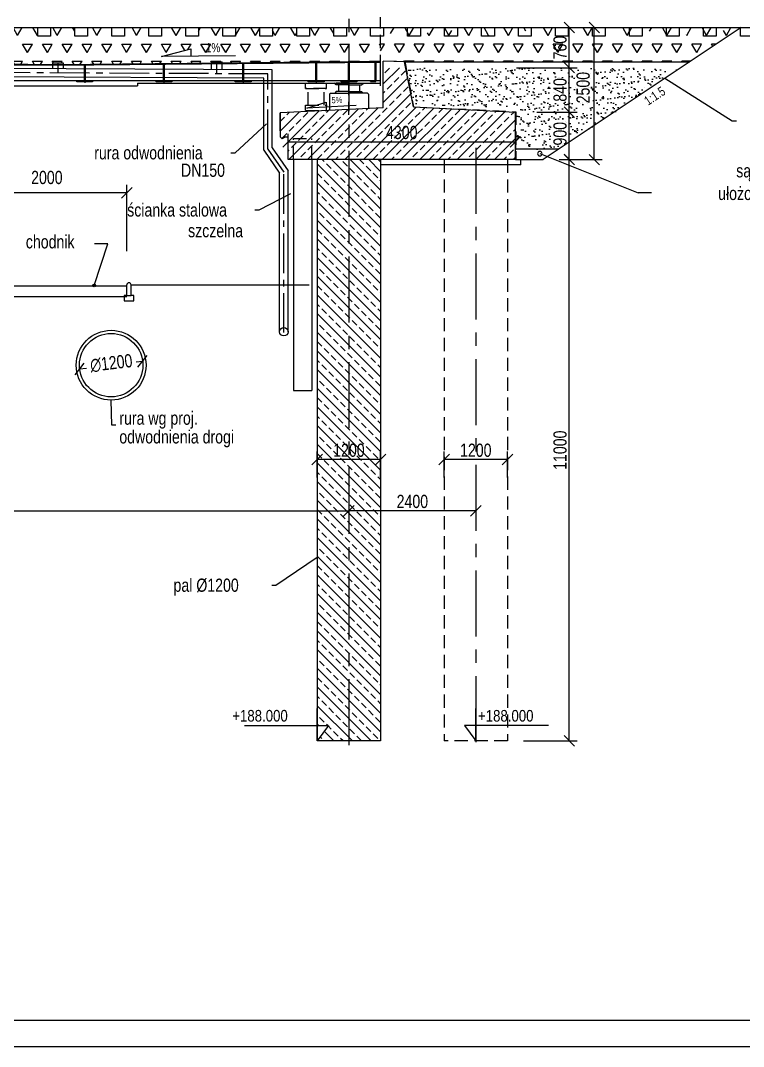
# Model space of a CAD drawing. Header units: millimetres. Extents: x -1069826 to 2704411, y -432732 to 412301.
# Drawn here: x 470116 to 483795, y -38982 to -19563 of the extents above; entities that cross this region are included whole.
import ezdxf
from ezdxf.enums import TextEntityAlignment as Align

# ---------------------------------------------------------------- set-up
doc = ezdxf.new("R2010")
doc.units = ezdxf.units.MM
doc.header["$LTSCALE"] = 1000
doc.header["$MEASUREMENT"] = 0
for name, pattern in [('CENTER', [2, 1.25, -0.25, 0.25, -0.25]), ('CENTER2', [1.125, 0.75, -0.125, 0.125, -0.125]), ('HIDDEN', [0.375, 0.25, -0.125])]:
    doc.linetypes.add(name, pattern=pattern)
for name, color, linetype in [('0-RAM-L', 7, 'Continuous'), ('0-RAM-T', 7, 'Continuous'), ('0-T', 7, 'Continuous'), ('0-T0-T', 7, 'Continuous'), ('00XX00-S', 7, 'Continuous'), ('DROG0-W', 7, 'Continuous'), ('DROGO-T', 7, 'Continuous'), ('WIADUKT', 7, 'Continuous')]:
    doc.layers.add(name, color=color, linetype=linetype)
doc.styles.add('CDMSTYLE', font='CDMSIMPL', dxfattribs={"width": 0.8, "bigfont": 'CDMBIGPL'})
doc.dimstyles.new('CDMOG-MM-100', dxfattribs={"dimscale": 100, "dimtxt": 2.5, "dimasz": 2, "dimexe": 1.5, "dimexo": 3, "dimgap": 0.5, "dimtad": 1, "dimdec": 0, "dimrnd": 1, "dimzin": 1, "dimdsep": 46, "dimtxsty": 'CDMSTYLE', "dimblk": 'OBLIQUE', "dimblk1": 'OBLIQUE', "dimblk2": 'OBLIQUE', "dimsah": 1, "dimcen": -2.5, "dimclrd": 9, "dimclre": 9, "dimclrt": 9, "dimadec": 0, "dimazin": 0, "dimtfac": 1, "dimtmove": 2, "dimatfit": 3, "dimldrblk": 'OBLIQUE', "dimfxl": 1, "dimtvp": 1, "dimtolj": 1, "dimtzin": 0, "dimarcsym": 0})
doc.dimstyles.new('CDMOG-MM-100$3', dxfattribs={"dimscale": 100, "dimtxt": 2.5, "dimasz": 2, "dimexe": 1.5, "dimexo": 5, "dimgap": 0.5, "dimtad": 1, "dimdec": 0, "dimrnd": 1, "dimzin": 1, "dimdsep": 46, "dimtxsty": 'CDMSTYLE', "dimblk": 'OBLIQUE', "dimblk1": 'CLOSED', "dimblk2": 'CLOSED', "dimsah": 1, "dimtsz": 1, "dimcen": -2.5, "dimclrd": 9, "dimclre": 9, "dimclrt": 9, "dimadec": 0, "dimazin": 0, "dimtfac": 1, "dimtmove": 2, "dimatfit": 3, "dimldrblk": 'CLOSED', "dimfxl": 1, "dimtvp": 1, "dimtolj": 1, "dimtzin": 0, "dimarcsym": 0})
doc.dimstyles.new('CDMOG-MM-100$7', dxfattribs={"dimscale": 100, "dimtxt": 2.5, "dimasz": 1, "dimexe": 1.5, "dimexo": 5, "dimgap": 0.5, "dimtad": 1, "dimdec": 0, "dimrnd": 1, "dimzin": 1, "dimdsep": 46, "dimtxsty": 'CDMSTYLE', "dimblk": 'OBLIQUE', "dimblk1": 'NONE', "dimblk2": 'NONE', "dimsah": 1, "dimtsz": 1, "dimcen": -2.5, "dimclrd": 9, "dimclre": 9, "dimclrt": 9, "dimadec": 0, "dimazin": 0, "dimtfac": 1, "dimtmove": 2, "dimatfit": 3, "dimldrblk": 'NONE', "dimfxl": 1, "dimtvp": 1, "dimtolj": 1, "dimtzin": 0, "dimarcsym": 0})

# ---------------------------------------------------------------- blocks, each defined once
blk = doc.blocks.new('_OBLIQUE')
at = {"color": 0, "linetype": 'ByBlock'}
blk.add_line((-0.5, -0.5), (0.5, 0.5), dxfattribs=at)
blk = doc.blocks.new('*D661')
at = {"color": 9, "linetype": 'ByBlock', "transparency": 16777216}
for p, q in [((476330, -28021), (476330, -28992)), ((445330, -28842), (476330, -28842))]:
    blk.add_line(p, q, dxfattribs=at)
at = {"layer": 'Defpoints', "color": 0, "linetype": 'ByBlock', "transparency": 16777216}
for p in [(476330, -27721), (445330, -27876), (476330, -28842)]:
    blk.add_point(p, dxfattribs=at)
at = {"color": 9, "linetype": 'ByBlock', "transparency": 16777216, "xscale": 200, "yscale": 200, "zscale": 200, "rotation": 180}
blk.add_blockref('_OBLIQUE', (445330, -28842), dxfattribs=at)
at = {"color": 9, "linetype": 'ByBlock', "transparency": 16777216, "xscale": 200, "yscale": 200, "zscale": 200}
blk.add_blockref('_OBLIQUE', (476330, -28842), dxfattribs=at)
at = {"color": 9, "linetype": 'ByBlock', "transparency": 16777216, "insert": (460830, -28667), "char_height": 250, "attachment_point": 5, "style": 'CDMSTYLE'}
blk.add_mtext('\\A1;31000', dxfattribs=at)
blk = doc.blocks.new('*D683')
at = {"color": 9, "linetype": 'ByBlock', "transparency": 16777216}
for p, q in [((480410, -22195), (480650, -22195)), ((480500, -33196), (480500, -22195)), ((479630, -33196), (480650, -33196))]:
    blk.add_line(p, q, dxfattribs=at)
at = {"layer": 'Defpoints', "color": 0, "linetype": 'ByBlock', "transparency": 16777216}
for p in [(480110, -22195), (480500, -22195), (479330, -33196)]:
    blk.add_point(p, dxfattribs=at)
at = {"color": 9, "linetype": 'ByBlock', "transparency": 16777216, "xscale": 200, "yscale": 200, "zscale": 200}
for p, rotation in [((480500, -22195), 90), ((480500, -33196), 270)]:
    blk.add_blockref('_OBLIQUE', p, dxfattribs=dict(at, rotation=rotation))
at = {"color": 9, "linetype": 'ByBlock', "transparency": 16777216, "insert": (480325, -27696), "char_height": 250, "attachment_point": 5, "rotation": 90, "style": 'CDMSTYLE'}
blk.add_mtext('\\A1;11000', dxfattribs=at)
blk = doc.blocks.new('*D684')
at = {"color": 9, "linetype": 'ByBlock', "transparency": 16777216}
for p, q in [((476330, -28176), (476330, -28992)), ((478730, -28176), (478730, -28992)), ((478730, -28842), (476330, -28842))]:
    blk.add_line(p, q, dxfattribs=at)
at = {"layer": 'Defpoints', "color": 0, "linetype": 'ByBlock', "transparency": 16777216}
for p in [(476330, -27876), (478730, -27876), (476330, -28842)]:
    blk.add_point(p, dxfattribs=at)
at = {"color": 9, "linetype": 'ByBlock', "transparency": 16777216, "xscale": 200, "yscale": 200, "zscale": 200, "rotation": 180}
blk.add_blockref('_OBLIQUE', (476330, -28842), dxfattribs=at)
at = {"color": 9, "linetype": 'ByBlock', "transparency": 16777216, "xscale": 200, "yscale": 200, "zscale": 200}
blk.add_blockref('_OBLIQUE', (478730, -28842), dxfattribs=at)
at = {"color": 9, "linetype": 'ByBlock', "transparency": 16777216, "insert": (477530, -28667), "char_height": 250, "attachment_point": 5, "style": 'CDMSTYLE'}
blk.add_mtext('\\A1;2400', dxfattribs=at)
blk = doc.blocks.new('*D685')
at = {"color": 9, "linetype": 'ByBlock', "transparency": 16777216}
for p, q in [((478130, -28211), (478130, -27723)), ((479330, -28211), (479330, -27723)), ((479330, -27873), (478130, -27873))]:
    blk.add_line(p, q, dxfattribs=at)
at = {"layer": 'Defpoints', "color": 0, "linetype": 'ByBlock', "transparency": 16777216}
for p in [(478130, -27873), (478130, -28511), (479330, -28511)]:
    blk.add_point(p, dxfattribs=at)
at = {"color": 9, "linetype": 'ByBlock', "transparency": 16777216, "xscale": 200, "yscale": 200, "zscale": 200, "rotation": 180}
blk.add_blockref('_OBLIQUE', (478130, -27873), dxfattribs=at)
at = {"color": 9, "linetype": 'ByBlock', "transparency": 16777216, "xscale": 200, "yscale": 200, "zscale": 200}
blk.add_blockref('_OBLIQUE', (479330, -27873), dxfattribs=at)
at = {"color": 9, "linetype": 'ByBlock', "transparency": 16777216, "insert": (478730, -27698), "char_height": 250, "attachment_point": 5, "style": 'CDMSTYLE'}
blk.add_mtext('\\A1;1200', dxfattribs=at)
blk = doc.blocks.new('*D686')
at = {"color": 9, "linetype": 'ByBlock', "transparency": 16777216}
for p, q in [((475730, -28211), (475730, -27723)), ((476930, -28211), (476930, -27723)), ((476930, -27873), (475730, -27873))]:
    blk.add_line(p, q, dxfattribs=at)
at = {"layer": 'Defpoints', "color": 0, "linetype": 'ByBlock', "transparency": 16777216}
for p in [(475730, -27873), (475730, -28511), (476930, -28511)]:
    blk.add_point(p, dxfattribs=at)
at = {"color": 9, "linetype": 'ByBlock', "transparency": 16777216, "xscale": 200, "yscale": 200, "zscale": 200, "rotation": 180}
blk.add_blockref('_OBLIQUE', (475730, -27873), dxfattribs=at)
at = {"color": 9, "linetype": 'ByBlock', "transparency": 16777216, "xscale": 200, "yscale": 200, "zscale": 200}
blk.add_blockref('_OBLIQUE', (476930, -27873), dxfattribs=at)
at = {"color": 9, "linetype": 'ByBlock', "transparency": 16777216, "insert": (476330, -27698), "char_height": 250, "attachment_point": 5, "style": 'CDMSTYLE'}
blk.add_mtext('\\A1;1200', dxfattribs=at)
blk = doc.blocks.new('_NONE')
at = {"color": 0, "linetype": 'ByBlock'}
blk.add_circle((0, 0), 0.25, dxfattribs=at)
blk = doc.blocks.new('*D689')
at = {"color": 9, "linetype": 'ByBlock', "transparency": 16777216}
for p, q in [((468344, -23580), (468344, -22309)), ((472127, -23561), (472127, -22309)), ((472127, -22459), (468344, -22459))]:
    blk.add_line(p, q, dxfattribs=at)
at = {"layer": 'Defpoints', "color": 0, "linetype": 'ByBlock', "transparency": 16777216}
for p in [(468344, -22459), (468344, -23880), (472127, -23861)]:
    blk.add_point(p, dxfattribs=at)
at = {"color": 9, "linetype": 'ByBlock', "transparency": 16777216, "xscale": 200, "yscale": 200, "zscale": 200, "rotation": 180}
blk.add_blockref('_OBLIQUE', (468344, -22459), dxfattribs=at)
at = {"color": 9, "linetype": 'ByBlock', "transparency": 16777216, "xscale": 200, "yscale": 200, "zscale": 200}
blk.add_blockref('_OBLIQUE', (472127, -22459), dxfattribs=at)
at = {"color": 9, "linetype": 'ByBlock', "transparency": 16777216, "insert": (470614, -22169), "char_height": 250, "attachment_point": 5, "style": 'CDMSTYLE'}
blk.add_mtext('\\A1;2000', dxfattribs=at)
blk = doc.blocks.new('A$C53DF488D')
at = {"layer": 'DROGO-T', "color": 9, "linetype": 'Continuous'}
for p, q in [((0, 0), (0, 200)), ((80, 0), (80, 200)), ((0, 0), (80, 0))]:
    blk.add_line(p, q, dxfattribs=at)
blk.add_arc((40, 200), 40, 0, 180, dxfattribs=at)
blk = doc.blocks.new('*D697')
at = {"color": 9, "linetype": 'ByBlock', "transparency": 16777216}
for p, q in [((477380, -18586), (477380, -16879)), ((476980, -17029), (477380, -17029))]:
    blk.add_line(p, q, dxfattribs=at)
at = {"layer": 'Defpoints', "color": 0, "linetype": 'ByBlock', "transparency": 16777216}
for p in [(477380, -17029), (477380, -18886), (476980, -20456)]:
    blk.add_point(p, dxfattribs=at)
at = {"color": 9, "linetype": 'ByBlock', "transparency": 16777216, "xscale": 200, "yscale": 200, "zscale": 200, "rotation": 180}
blk.add_blockref('_OBLIQUE', (476980, -17029), dxfattribs=at)
at = {"color": 9, "linetype": 'ByBlock', "transparency": 16777216, "xscale": 200, "yscale": 200, "zscale": 200}
blk.add_blockref('_OBLIQUE', (477380, -17029), dxfattribs=at)
at = {"color": 9, "linetype": 'ByBlock', "transparency": 16777216, "insert": (477285, -16827), "char_height": 250, "attachment_point": 5, "style": 'CDMSTYLE'}
blk.add_mtext('\\A1;400', dxfattribs=at)
blk = doc.blocks.new('A$C5BA010C1')
at = {"layer": '0-T', "color": 1, "linetype": 'Continuous'}
blk.add_circle((84, 84), 83.7, dxfattribs=at)
blk = doc.blocks.new('*D701')
at = {"color": 9, "linetype": 'ByBlock', "transparency": 16777216}
for p, q in [((479980, -17906), (479980, -16879)), ((483680, -19396), (483680, -16879)), ((479980, -17029), (483680, -17029))]:
    blk.add_line(p, q, dxfattribs=at)
at = {"layer": 'Defpoints', "color": 0, "linetype": 'ByBlock', "transparency": 16777216}
for p in [(483680, -17029), (479980, -18206), (483680, -19696)]:
    blk.add_point(p, dxfattribs=at)
at = {"color": 9, "linetype": 'ByBlock', "transparency": 16777216, "xscale": 200, "yscale": 200, "zscale": 200, "rotation": 180}
blk.add_blockref('_OBLIQUE', (479980, -17029), dxfattribs=at)
at = {"color": 9, "linetype": 'ByBlock', "transparency": 16777216, "xscale": 200, "yscale": 200, "zscale": 200}
blk.add_blockref('_OBLIQUE', (483680, -17029), dxfattribs=at)
at = {"color": 9, "linetype": 'ByBlock', "transparency": 16777216, "insert": (481830, -16854), "char_height": 250, "attachment_point": 5, "style": 'CDMSTYLE'}
blk.add_mtext('\\A1;3700', dxfattribs=at)
blk = doc.blocks.new('*D704')
at = {"color": 9, "linetype": 'ByBlock', "transparency": 16777216}
for p, q in [((479979, -19696), (481123, -19696)), ((480973, -22196), (480973, -19696)), ((480305, -22196), (481123, -22196))]:
    blk.add_line(p, q, dxfattribs=at)
at = {"layer": 'Defpoints', "color": 0, "linetype": 'ByBlock', "transparency": 16777216}
for p in [(479679, -19696), (480973, -19696), (480005, -22196)]:
    blk.add_point(p, dxfattribs=at)
at = {"color": 9, "linetype": 'ByBlock', "transparency": 16777216, "xscale": 200, "yscale": 200, "zscale": 200}
for p, rotation in [((480973, -19696), 90), ((480973, -22196), 270)]:
    blk.add_blockref('_OBLIQUE', p, dxfattribs=dict(at, rotation=rotation))
at = {"color": 9, "linetype": 'ByBlock', "transparency": 16777216, "insert": (480762, -20833), "char_height": 250, "attachment_point": 5, "rotation": 90, "style": 'CDMSTYLE'}
blk.add_mtext('\\A1;2500', dxfattribs=at)
blk = doc.blocks.new('*D705')
at = {"color": 9, "linetype": 'ByBlock', "transparency": 16777216}
for p, q in [((480297, -19696), (480650, -19696)), ((480500, -20456), (480500, -19696)), ((480297, -20456), (480650, -20456))]:
    blk.add_line(p, q, dxfattribs=at)
at = {"layer": 'Defpoints', "color": 0, "linetype": 'ByBlock', "transparency": 16777216}
for p in [(479997, -19696), (480500, -19696), (479997, -20456)]:
    blk.add_point(p, dxfattribs=at)
at = {"color": 9, "linetype": 'ByBlock', "transparency": 16777216, "xscale": 200, "yscale": 200, "zscale": 200}
for p, rotation in [((480500, -19696), 90), ((480500, -20456), 270)]:
    blk.add_blockref('_OBLIQUE', p, dxfattribs=dict(at, rotation=rotation))
at = {"color": 9, "linetype": 'ByBlock', "transparency": 16777216, "insert": (480325, -20076), "char_height": 250, "attachment_point": 5, "rotation": 90, "style": 'CDMSTYLE'}
blk.add_mtext('\\A1;760', dxfattribs=at)
blk = doc.blocks.new('*D706')
at = {"color": 9, "linetype": 'ByBlock', "transparency": 16777216}
for p, q in [((475179, -21896), (475179, -21709)), ((475179, -21859), (479479, -21859)), ((479479, -21812), (479479, -22009))]:
    blk.add_line(p, q, dxfattribs=at)
at = {"layer": 'Defpoints', "color": 0, "linetype": 'ByBlock', "transparency": 16777216}
for p in [(479479, -21512), (479479, -21859), (475179, -22196)]:
    blk.add_point(p, dxfattribs=at)
at = {"color": 9, "linetype": 'ByBlock', "transparency": 16777216, "xscale": 200, "yscale": 200, "zscale": 200, "rotation": 180}
blk.add_blockref('_OBLIQUE', (475179, -21859), dxfattribs=at)
at = {"color": 9, "linetype": 'ByBlock', "transparency": 16777216, "xscale": 200, "yscale": 200, "zscale": 200}
blk.add_blockref('_OBLIQUE', (479479, -21859), dxfattribs=at)
at = {"color": 9, "linetype": 'ByBlock', "transparency": 16777216, "insert": (477329, -21684), "char_height": 250, "attachment_point": 5, "style": 'CDMSTYLE'}
blk.add_mtext('\\A1;4300', dxfattribs=at)
blk = doc.blocks.new('*D707')
at = {"color": 9, "linetype": 'ByBlock', "transparency": 16777216}
for p, q in [((479500, -20456), (480650, -20456)), ((480500, -21296), (480500, -20456)), ((479885, -21296), (480650, -21296))]:
    blk.add_line(p, q, dxfattribs=at)
at = {"layer": 'Defpoints', "color": 0, "linetype": 'ByBlock', "transparency": 16777216}
for p in [(479200, -20456), (480500, -20456), (479585, -21296)]:
    blk.add_point(p, dxfattribs=at)
at = {"color": 9, "linetype": 'ByBlock', "transparency": 16777216, "xscale": 200, "yscale": 200, "zscale": 200}
for p, rotation in [((480500, -20456), 90), ((480500, -21296), 270)]:
    blk.add_blockref('_OBLIQUE', p, dxfattribs=dict(at, rotation=rotation))
at = {"color": 9, "linetype": 'ByBlock', "transparency": 16777216, "insert": (480325, -20876), "char_height": 250, "attachment_point": 5, "rotation": 90, "style": 'CDMSTYLE'}
blk.add_mtext('\\A1;840', dxfattribs=at)
blk = doc.blocks.new('*D708')
at = {"color": 9, "linetype": 'ByBlock', "transparency": 16777216}
for p, q in [((479885, -21296), (480650, -21296)), ((480500, -22196), (480500, -21296)), ((480305, -22196), (480650, -22196))]:
    blk.add_line(p, q, dxfattribs=at)
at = {"layer": 'Defpoints', "color": 0, "linetype": 'ByBlock', "transparency": 16777216}
for p in [(479585, -21296), (480500, -21296), (480005, -22196)]:
    blk.add_point(p, dxfattribs=at)
at = {"color": 9, "linetype": 'ByBlock', "transparency": 16777216, "xscale": 200, "yscale": 200, "zscale": 200}
for p, rotation in [((480500, -21296), 90), ((480500, -22196), 270)]:
    blk.add_blockref('_OBLIQUE', p, dxfattribs=dict(at, rotation=rotation))
at = {"color": 9, "linetype": 'ByBlock', "transparency": 16777216, "insert": (480325, -21706), "char_height": 250, "attachment_point": 5, "rotation": 90, "style": 'CDMSTYLE'}
blk.add_mtext('\\A1;900', dxfattribs=at)
blk = doc.blocks.new('*D758')
at = {"color": 9, "linetype": 'ByBlock', "transparency": 16777216}
for p, q in [((472426, -26016), (472307, -26030)), ((472338, -26127), (472513, -25905)), ((471147, -26268), (471322, -26046)), ((471234, -26157), (471366, -26142))]:
    blk.add_line(p, q, dxfattribs=at)
at = {"layer": 'Defpoints', "color": 0, "linetype": 'ByBlock', "transparency": 16777216}
for p in [(472426, -26016), (471234, -26157)]:
    blk.add_point(p, dxfattribs=at)
at = {"color": 9, "linetype": 'ByBlock', "transparency": 16777216, "insert": (471833, -26050), "char_height": 250, "attachment_point": 5, "rotation": 6.7583, "style": 'CDMSTYLE'}
blk.add_mtext('\\A1;∅1200', dxfattribs=at)
blk = doc.blocks.new('_CLOSED')
at = {"color": 0, "linetype": 'ByBlock'}
for p, q in [((-1, 0.167), (0, 0)), ((-1, 0.167), (-1, -0.167)), ((0, 0), (-1, -0.167))]:
    blk.add_line(p, q, dxfattribs=at)
blk = doc.blocks.new('00KOTA1')
at = {"color": 0, "linetype": 'Continuous'}
blk.add_lwpolyline([(13.74, 2.86), (-2.11, 2.86), (0, 0), (0, 6.11)], dxfattribs=at)
at = {"color": 0, "linetype": 'Continuous', "style": 'CDMSTYLE', "width": 0.85}
blk.add_attdef('%%P000.000', (0.42, 3.63), '', height=2.2, dxfattribs=at)

msp = doc.modelspace()

# ---------------------------------------------------------------- hatches: boundary and pattern name
at = {"layer": 'DROGO-T', "linetype": 'Continuous'}
h = msp.add_hatch(dxfattribs=at)
h.set_pattern_fill('TRIANG', color=40, scale=1000, style=0)
h.set_pattern_definition([(60, (412311.13, -221196.17), (-187.5, 324.75953), [187.5, -187.5]), (120, (412311.13, -221196.17), (-375, 2e-07), [187.5, -187.5]), (0, (412217.38, -221033.8), (187.5, 324.75953), [187.5, -187.5])])
h.paths.add_polyline_path([(470830.1172, -19696.1741), (470680.9649, -19696.1741), (470680.9649, -19856.1741), (470440.9649, -19856.1741), (470440.9649, -19696.1741), (469980.9649, -19696.1741), (469980.9649, -19856.1741), (469740.9649, -19856.1741), (469740.9649, -19696.1741), (469280.9649, -19696.1741), (469280.9649, -19856.1741), (469040.9649, -19856.1741), (469040.9649, -19696.1741), (468580.9649, -19696.1741), (468580.9649, -19856.1741), (468340.9649, -19856.1741), (468340.9649, -19696.1741), (467880.9649, -19696.1741), (467880.9649, -19856.1741), (467640.9649, -19856.1741), (467640.9649, -19696.1741), (467180.9649, -19696.1741), (467180.9649, -19856.1741), (466940.9649, -19856.1741), (466940.9649, -19696.1741), (466480.9649, -19696.1741), (466480.9649, -19856.1741), (466240.9649, -19856.1741), (466240.9649, -19696.1741), (465780.9649, -19696.1741), (465780.9649, -19856.1741), (465540.9649, -19856.1741), (465540.9649, -19696.1741), (465080.9649, -19696.1741), (465080.9649, -19856.1741), (464840.9649, -19856.1741), (464840.9649, -19696.1741), (464380.9649, -19696.1741), (464380.9649, -19856.1741), (464140.9649, -19856.1741), (464140.9649, -19696.1741), (463680.9649, -19696.1741), (463680.9649, -19856.1741), (463440.9649, -19856.1741), (463440.9649, -19696.1741), (462980.9649, -19696.1741), (462980.9649, -19856.1741), (462740.9649, -19856.1741), (462740.9649, -19696.1741), (462280.9649, -19696.1741), (462280.9649, -19856.1741), (462040.9649, -19856.1741), (462040.9649, -19696.1741), (461580.9649, -19696.1741), (461580.9649, -19856.1741), (461340.9649, -19856.1741), (461340.9649, -19696.1741), (460880.9649, -19696.1741), (460880.9649, -19856.1741), (460830.1172, -19856.1741), (460830.1172, -20296.1741), (463230.1172, -20320.1741), (463230.1172, -20294.1748), (463430.1172, -20296.1748), (463430.1172, -20322.1741), (466230.1172, -20350.1741), (466230.1172, -20338.1755), (466430.1172, -20340.1755), (466430.1172, -20352.1741), (470730.1172, -20395.1741), (470730.1172, -20369.1748), (470830.1172, -20370.1748)])
h.paths.add_polyline_path([(469001.4961, -20237.8809), (469002.896, -20097.8879), (469561.4681, -20243.4806)], flags=16)
h.paths.add_polyline_path([(476330.1172, -19696.1741), (476280.9649, -19696.1741), (476280.9649, -19856.1741), (476040.9649, -19856.1741), (476040.9649, -19696.1741), (475580.9649, -19696.1741), (475580.9649, -19856.1741), (475340.9649, -19856.1741), (475340.9649, -19696.1741), (474880.9649, -19696.1741), (474880.9649, -19856.1741), (474640.9649, -19856.1741), (474640.9649, -19696.1741), (474180.9649, -19696.1741), (474180.9649, -19856.1741), (473940.9649, -19856.1741), (473940.9649, -19696.1741), (473480.9649, -19696.1741), (473480.9649, -19856.1741), (473240.9649, -19856.1741), (473240.9649, -19696.1741), (472780.9649, -19696.1741), (472780.9649, -19856.1741), (472540.9649, -19856.1741), (472540.9649, -19696.1741), (472080.9649, -19696.1741), (472080.9649, -19856.1741), (471840.9649, -19856.1741), (471840.9649, -19696.1741), (471380.9649, -19696.1741), (471380.9649, -19856.1741), (471140.9649, -19856.1741), (471140.9649, -19696.1741), (470830.1172, -19696.1741), (470830.1172, -20370.1748), (470930.1172, -20371.1748), (470930.1172, -20395.1741), (476330.1172, -20341.1741), (476330.1172, -20033.5342)])
h.paths.add_polyline_path([(472780.9257, -20243.4806), (473339.4977, -20097.8879), (473340.8977, -20237.8809)], flags=16)
h.paths.add_polyline_path([(476930.1172, -19856.1741), (476740.9649, -19856.1741), (476740.9649, -19696.1741), (476330.1172, -19696.1741), (476330.1172, -20341.1741), (476930.1172, -20335.1741)])
h.paths.add_polyline_path([(460938.9203, -20291.5808), (460938.9203, -19652.2951), (461313.9203, -19652.2951), (461313.9203, -20291.5808)], flags=9)
h.paths.add_polyline_path([(461416.9376, -19915.817), (461416.9376, -19276.5313), (461791.9376, -19276.5313), (461791.9376, -19915.817)], flags=9)
h.paths.add_polyline_path([(461443.0643, -20829.0721), (461443.0643, -20189.7864), (461818.0643, -20189.7864), (461818.0643, -20829.0721)], flags=9)
h.paths.add_polyline_path([(468424.7041, -20205.8617), (468738.8551, -20209.0032), (468741.4799, -19946.5163), (468427.329, -19943.3748)], flags=24)
h.paths.add_polyline_path([(473603.5387, -20209.0032), (473917.6897, -20205.8617), (473915.0648, -19943.3748), (473600.9138, -19946.5163)], flags=24)
h = msp.add_hatch(dxfattribs=at)
h.set_pattern_fill('TRIANG', color=40, scale=1000, style=0)
h.set_pattern_definition([(120, (509347.15, -221196.17), (187.5, 324.75953), [187.5, -187.5]), (60, (509347.15, -221196.17), (375, 2e-07), [187.5, -187.5]), (180, (509440.9, -221033.8), (-187.5, 324.75953), [187.5, -187.5])])
h.paths.add_polyline_path([(476928.1651, -19856.1741), (477117.3174, -19856.1741), (477117.3174, -19696.1741), (477577.3174, -19696.1741), (477577.3174, -19856.1741), (477817.3174, -19856.1741), (477817.3174, -19696.1741), (478277.3174, -19696.1741), (478277.3174, -19856.1741), (478517.3174, -19856.1741), (478517.3174, -19696.1741), (478977.3174, -19696.1741), (478977.3174, -19856.1741), (479217.3174, -19856.1741), (479217.3174, -19696.1741), (479677.3174, -19696.1741), (479677.3174, -19856.1741), (479917.3174, -19856.1741), (479917.3174, -19696.1741), (480377.3174, -19696.1741), (480377.3174, -19856.1741), (480617.3174, -19856.1741), (480617.3174, -19696.1741), (481077.3174, -19696.1741), (481077.3174, -19856.1741), (481317.3174, -19856.1741), (481317.3174, -19696.1741), (481777.3174, -19696.1741), (481777.3174, -19856.1741), (482017.3174, -19856.1741), (482017.3174, -19696.1741), (482477.3174, -19696.1741), (482477.3174, -19856.1741), (482717.3174, -19856.1741), (482717.3174, -19696.1741), (483177.3174, -19696.1741), (483177.3174, -19856.1741), (483417.3174, -19856.1741), (483417.3174, -19696.1741), (483752.4305, -19696.1741), (482778.6739, -20345.3452), (477388.1427, -20345.1744), (477386.2481, -20335.1741), (476978.1651, -20325.1741), (476978.1651, -20324.6741), (476928.1651, -20325.1741)])
h.paths.add_polyline_path([(480860.9061, -20339.8584), (480860.9061, -19700.5727), (480485.9061, -19700.5727), (480485.9061, -20339.8584)], flags=24)
h = msp.add_hatch(dxfattribs=at)
h.set_pattern_fill('ANSI33', color=40, scale=1000, style=0)
h.set_pattern_definition([(45, (412311.13, -221196.17), (-176.7767, 176.7767), []), (45, (412487.9, -221196.17), (-176.7767, 176.7767), [125, -62.5])])
h.paths.add_polyline_path([(479480.1172, -21295.6844), (477548.5802, -21199.1075), (477380.3262, -20457.0962), (476980.1172, -20457.1655), (476980.1172, -21215.1844), (476330.1172, -21247.6844), (476330.1172, -21351.0448), (476330.1172, -22195.6844), (479480.1172, -22195.6844)])
h.paths.add_polyline_path([(476330.1172, -21969.8061), (476330.1172, -21247.6844), (475028.1651, -21312.782), (475028.1651, -21762.6844), (475068.1651, -21802.6844), (475128.1651, -21762.6844), (475178.1651, -21762.6844), (475178.1651, -22195.6844), (475278.1651, -22195.6844), (475278.1651, -21795.6844), (475628.1651, -21795.6844), (475628.1651, -22195.6844), (476330.1172, -22195.6844)])
h.paths.add_polyline_path([(475628.1651, -21795.6844), (475278.1651, -21795.6844), (475278.1651, -22195.6844), (475628.1651, -22195.6844)], flags=16)
h.paths.add_polyline_path([(476914.2602, -21496.1941), (477744.0221, -21496.1941), (477744.0221, -21871.1941), (476914.2602, -21871.1941)], flags=24)
h = msp.add_hatch(dxfattribs=at)
h.set_pattern_fill('AR-SAND', color=40, scale=100, style=0)
h.set_pattern_definition([(37.5, (412311.13, -221196.17), (-6.29934, 192.68238), [0, -152, 0, -170, 0, -162.5]), (7.5, (412311.13, -221196.17), (176.97767, 282.2146), [0, -82, 0, -137, 0, -52.5]), (327.5, (412188.13, -221196.17), (311.41419, 0.5659), [0, -50, 0, -180, 0, -235]), (317.5, (412188.13, -221196.17), (300.61266, 87.76756), [0, -25, 0, -118, 0, -135])])
h.paths.add_polyline_path([(482614.3589, -20456.1899), (477390.5758, -20457.0944), (477540.1765, -21144.7747), (479490.1172, -21238.2397), (479490.1172, -21997.2674), (480302.7426, -21997.2674)])
h.paths.add_polyline_path([(480574.208, -21247.5242), (480574.208, -20417.7623), (480949.208, -20417.7623), (480949.208, -21247.5242)], flags=9)
h.paths.add_polyline_path([(480137.8582, -21170.5721), (480137.8582, -20531.2864), (480512.8582, -20531.2864), (480512.8582, -21170.5721)], flags=24)
h.paths.add_polyline_path([(480137.8582, -22040.3273), (480137.8582, -21401.0415), (480512.8582, -21401.0415), (480512.8582, -22040.3273)], flags=9)
h = msp.add_hatch(dxfattribs=at)
h.set_pattern_fill('ANSI33', color=40, scale=1000, angle=90, style=0)
h.set_pattern_definition([(135, (412311.13, -221196.17), (-176.7767, -176.7767), []), (135, (412311.13, -221019.4), (-176.7767, -176.7767), [125, -62.5])])
h.paths.add_polyline_path([(476330.1172, -33195.6844), (476930.1172, -33195.6844), (476930.1172, -22195.6844), (476330.1172, -22195.6844)])
h.paths.add_polyline_path([(476330.1172, -22195.6844), (475730.1172, -22195.6844), (475730.1172, -32909.4501), (475941.0493, -32909.4501), (475730.1172, -33195.6844), (476330.1172, -33195.6844)])
h.paths.add_polyline_path([(475934.2838, -27510.9515), (476725.9505, -27510.9515), (476725.9505, -27885.9515), (475934.2838, -27885.9515)], flags=9)
h.paths.add_polyline_path([(474067.2808, -32887.2887), (475477.376, -32887.2887), (475477.376, -32557.2887), (474067.2808, -32557.2887)], flags=9)

# ---------------------------------------------------------------- linework, layer by layer
at = {"color": 1, "linetype": 'CENTER'}
for p, q in [((476330.1172, -18031.4283), (476330.1172, -33486.0291)), ((478730.1172, -21969.8061), (478730.1172, -33459.8768))]:
    msp.add_line(p, q, dxfattribs=at)
at = {"color": 3, "linetype": 'Continuous'}
for p, q in [((436950.8518, -19696.1741), (487282.3826, -19696.1741)), ((468554.8618, -24586.7284), (472126.6565, -24586.7509)), ((472206.6565, -24566.2688), (475580.1172, -24566.29))]:
    msp.add_line(p, q, dxfattribs=at)
at = {"color": 9, "linetype": 'Continuous'}
msp.add_line((468554.8618, -24786.7265), (472126.6565, -24786.7509), dxfattribs=at)
at = {"layer": '0-RAM-L', "color": 3, "linetype": 'Continuous'}
for points in [[(429866.0549, -38982.0875), (509335.9971, -38982.0875), (509335.9971, -9282.0875), (429866.0549, -9282.0875)], [(431814.8398, -38482.0875), (508835.9971, -38482.0875), (508835.9971, -9782.0875), (431814.8398, -9782.0875)]]:
    msp.add_lwpolyline(points, close=True, dxfattribs=at)
at = {"layer": '0-RAM-T', "color": 1, "linetype": 'Continuous'}
msp.add_line((477378.1651, -20345.1741), (482778.6739, -20345.3452), dxfattribs=at)
at = {"layer": '0-RAM-T', "color": 9, "linetype": 'Continuous'}
for p, q in [((480302.7426, -21997.2674), (479490.1172, -21997.2674)), ((482052.6404, -22821.595), (481801.9921, -22821.595))]:
    msp.add_line(p, q, dxfattribs=at)
at = {"layer": '0-T', "color": 9, "linetype": 'HIDDEN'}
for p, q in [((476930.1172, -20461.1741), (476930.1172, -19496.1741)), ((476330.1172, -21351.0448), (476330.1172, -20465.1741))]:
    msp.add_line(p, q, dxfattribs=at)
at = {"layer": '0-T', "color": 1, "linetype": 'Continuous'}
for p in [(483754.3826, -19696.1741), (479480.1172, -22195.6844)]:
    msp.add_line(p, (480005.1172, -22195.6844), dxfattribs=at)
at = {"layer": '0-T', "color": 40, "linetype": 'CENTER2'}
for p, q in [((476330.1172, -20033.5342), (476330.1172, -20743.5791)), ((470830.1172, -20553.9296), (470830.1172, -20370.1748)), ((472830.1172, -20390.1748), (472830.1172, -20743.5791)), ((473830.1172, -20568.9296), (473830.1172, -20338.9903)), ((474330.1172, -20375.1748), (474330.1172, -20743.5791)), ((475710.1172, -20361.3748), (475710.1172, -20743.5791)), ((474798.1651, -20573.7698), (463130.1172, -20515.4296)), ((471330.1172, -20405.1741), (471330.1172, -20743.5791)), ((474798.1651, -21995.6348), (474798.1651, -20573.7698)), ((474798.1651, -21995.6348), (475099.8275, -22431.527)), ((475099.8275, -25470.259), (475099.8275, -22431.527))]:
    msp.add_line(p, q, dxfattribs=at)
at = {"layer": '0-T', "color": 3, "linetype": 'Continuous'}
for p, q in [((460830.1172, -20296.1741), (470830.1172, -20396.1741)), ((460830.1172, -20310.1741), (470830.1172, -20410.1741)), ((470830.1172, -20396.1741), (476930.1172, -20335.1741)), ((470830.1172, -20410.1748), (476930.1172, -20349.1748)), ((476824.1172, -20697.6844), (476824.1172, -20350.2348)), ((476836.1172, -20350.1148), (476836.1172, -20697.6844)), ((475730.1172, -22195.6844), (475730.1172, -33195.6844)), ((476930.1172, -22195.6844), (476930.1172, -33195.6844)), ((476930.1172, -33195.6844), (475730.1172, -33195.6844))]:
    msp.add_line(p, q, dxfattribs=at)
at = {"layer": '0-T', "color": 40, "linetype": 'Continuous'}
for p, q in [((470730.1172, -20473.4286), (470730.1172, -20369.1748)), ((470930.1172, -20371.1748), (470730.1172, -20369.1748)), ((470930.1172, -20474.4286), (470930.1172, -20371.1748)), ((473730.1172, -20488.4286), (473730.1172, -20347.1741)), ((473930.1172, -20489.4286), (473930.1172, -20347.1741)), ((474878.1651, -20494.1688), (463130.1172, -20435.4286)), ((474878.1651, -21974.1989), (474878.1651, -20494.1688)), ((474718.1651, -20653.3708), (463130.1172, -20595.4306)), ((474718.1651, -22017.0708), (474718.1651, -20653.3708)), ((475018.1651, -25454.0387), (475018.1651, -22450.0835)), ((475178.1651, -25454.0387), (475178.1651, -22407.2116))]:
    msp.add_line(p, q, dxfattribs=at)
at = {"layer": '0-T', "color": 3, "linetype": 'HIDDEN'}
for p, q in [((476980.1172, -20325.1741), (477388.2001, -20335.1741)), ((477388.2001, -20335.1741), (477551.1683, -21195.3016)), ((477551.1683, -21195.3016), (479490.1172, -21288.2397)), ((479490.1172, -21288.2397), (479490.1172, -22195.6844)), ((478130.1172, -22195.6844), (478130.1172, -33195.6844)), ((479330.1172, -22195.6844), (479330.1172, -33195.6844)), ((479330.1172, -33195.6844), (478130.1172, -33195.6844))]:
    msp.add_line(p, q, dxfattribs=at)
at = {"layer": '0-T', "color": 2, "linetype": 'Continuous'}
for p, q in [((476980.1172, -21215.1844), (476980.1172, -20335.1741)), ((477380.1172, -20345.1741), (476980.1172, -20335.1741)), ((477548.5802, -21199.1075), (477380.1172, -20345.1741)), ((476980.1172, -21215.1844), (475028.1651, -21312.782)), ((477548.5802, -21199.1075), (479480.1172, -21295.6844)), ((479480.1172, -22195.6844), (479480.1172, -21295.6844)), ((475178.1651, -22195.6844), (475178.1651, -21762.6844)), ((479480.1172, -22195.6844), (475178.1651, -22195.6844)), ((475278.1651, -22195.6844), (475278.1651, -26566.5109)), ((475628.1651, -22195.6844), (475628.1651, -26566.5109)), ((475278.1651, -26566.5109), (475628.1651, -26566.5109))]:
    msp.add_line(p, q, dxfattribs=at)
at = {"layer": '0-T', "color": 9, "linetype": 'Continuous'}
for p, q in [((476930.1172, -20797.6844), (476930.1172, -20461.1741)), ((444730.1172, -20697.6844), (476930.1172, -20697.6844)), ((476130.1172, -20777.6844), (476130.1172, -20907.6844)), ((476530.1172, -20777.6844), (476530.1172, -20907.6844)), ((449330.1172, -20797.6844), (472330.1172, -20797.6844)), ((475980.1172, -20937.6844), (475960.1172, -20957.6844)), ((475960.1172, -20957.6844), (475960.1172, -21215.1844)), ((475960.1172, -20957.6844), (475960.1172, -21266.1844)), ((475980.1172, -20937.6844), (476330.1172, -20937.6844)), ((476680.1172, -20937.6844), (476330.1172, -20937.6844)), ((476700.1172, -20957.6844), (476680.1172, -20937.6844)), ((476700.1172, -20957.6844), (476700.1172, -21180.1844)), ((476700.1172, -20957.6844), (476700.1172, -21229.1844)), ((479580.1172, -22295.6844), (476930.1172, -22295.6844)), ((479580.1172, -22295.6844), (479080.1172, -22295.6844)), ((479580.1172, -22295.6844), (479580.1172, -22195.6844))]:
    msp.add_line(p, q, dxfattribs=at)
at = {"layer": '0-T', "color": 1, "linetype": 'Continuous'}
for points in [[(470680.9649, -19856.1741), (470440.9649, -19856.1741), (470440.9649, -19696.1741), (470680.9649, -19696.1741)], [(471380.9649, -19856.1741), (471140.9649, -19856.1741), (471140.9649, -19696.1741), (471380.9649, -19696.1741)], [(472080.9649, -19856.1741), (471840.9649, -19856.1741), (471840.9649, -19696.1741), (472080.9649, -19696.1741)], [(472780.9649, -19856.1741), (472540.9649, -19856.1741), (472540.9649, -19696.1741), (472780.9649, -19696.1741)], [(473480.9649, -19856.1741), (473240.9649, -19856.1741), (473240.9649, -19696.1741), (473480.9649, -19696.1741)], [(474180.9649, -19856.1741), (473940.9649, -19856.1741), (473940.9649, -19696.1741), (474180.9649, -19696.1741)], [(474880.9649, -19856.1741), (474640.9649, -19856.1741), (474640.9649, -19696.1741), (474880.9649, -19696.1741)], [(475580.9649, -19856.1741), (475340.9649, -19856.1741), (475340.9649, -19696.1741), (475580.9649, -19696.1741)], [(476280.9649, -19856.1741), (476040.9649, -19856.1741), (476040.9649, -19696.1741), (476280.9649, -19696.1741)], [(476980.9649, -19856.1741), (476740.9649, -19856.1741), (476740.9649, -19696.1741), (476980.9649, -19696.1741)], [(477680.9649, -19856.1741), (477440.9649, -19856.1741), (477440.9649, -19696.1741), (477680.9649, -19696.1741)], [(478380.9649, -19856.1741), (478140.9649, -19856.1741), (478140.9649, -19696.1741), (478380.9649, -19696.1741)], [(479080.9649, -19856.1741), (478840.9649, -19856.1741), (478840.9649, -19696.1741), (479080.9649, -19696.1741)], [(479780.9649, -19856.1741), (479540.9649, -19856.1741), (479540.9649, -19696.1741), (479780.9649, -19696.1741)], [(480480.9649, -19856.1741), (480240.9649, -19856.1741), (480240.9649, -19696.1741), (480480.9649, -19696.1741)], [(481180.9649, -19856.1741), (480940.9649, -19856.1741), (480940.9649, -19696.1741), (481180.9649, -19696.1741)], [(481880.9649, -19856.1741), (481640.9649, -19856.1741), (481640.9649, -19696.1741), (481880.9649, -19696.1741)], [(482580.9649, -19856.1741), (482340.9649, -19856.1741), (482340.9649, -19696.1741), (482580.9649, -19696.1741)], [(483280.9649, -19856.1741), (483040.9649, -19856.1741), (483040.9649, -19696.1741), (483280.9649, -19696.1741)], [(483980.9649, -19856.1741), (483740.9649, -19856.1741), (483740.9649, -19696.1741), (483980.9649, -19696.1741)]]:
    msp.add_lwpolyline(points, close=True, dxfattribs=at)
at = {"layer": '0-T', "color": 3, "linetype": 'Continuous'}
for points in [[(472836.1172, -20390.1148), (472836.1172, -20697.6844), (472980.1172, -20697.6844), (472980.1172, -20722.6844), (472680.1172, -20722.6844), (472680.1172, -20697.6844), (472824.1172, -20697.6844), (472824.1172, -20390.2348)], [(474336.1172, -20375.1148), (474336.1172, -20697.6844), (474480.1172, -20697.6844), (474480.1172, -20722.6844), (474180.1172, -20722.6844), (474180.1172, -20697.6844), (474324.1172, -20697.6844), (474324.1172, -20375.2348)], [(475716.1172, -20361.3148), (475716.1172, -20697.6844), (475860.1172, -20697.6844), (475860.1172, -20722.6844), (475560.1172, -20722.6844), (475560.1172, -20697.6844), (475704.1172, -20697.6844), (475704.1172, -20361.4348)], [(476336.1172, -20355.1148), (476336.1172, -20697.6844), (476480.1172, -20697.6844), (476480.1172, -20722.6844), (476180.1172, -20722.6844), (476180.1172, -20697.6844), (476324.1172, -20697.6844), (476324.1172, -20355.2348)], [(471336.1172, -20405.1148), (471336.1172, -20697.6844), (471480.1172, -20697.6844), (471480.1172, -20722.6844), (471180.1172, -20722.6844), (471180.1172, -20697.6844), (471324.1172, -20697.6844), (471324.1172, -20405.2348)]]:
    msp.add_lwpolyline(points, dxfattribs=at)
at = {"layer": '0-T', "color": 40, "linetype": 'Continuous'}
msp.add_circle((475098.1651, -25454.0387), 80, dxfattribs=at)
at = {"layer": '0-T0-T', "color": 1, "linetype": 'Continuous'}
msp.add_lwpolyline([(474180.8557, -20229.4813), (472780.9257, -20243.4806), (473339.4977, -20097.8879), (473340.8977, -20237.8809)], dxfattribs=at)
at = {"layer": '0-T0-T', "color": 9, "linetype": 'Continuous'}
msp.add_lwpolyline([(476463.875, -21171.9519), (475531.7061, -21218.5604), (475899.9128, -21106.7001), (475904.5737, -21199.917)], dxfattribs=at)
at = {"layer": '00XX00-S', "color": 9, "linetype": 'Continuous'}
for p, q in [((476090.1172, -20777.6844), (476055.8269, -20743.3941)), ((476330.1172, -20747.6844), (476090.1172, -20747.6844)), ((476330.1172, -20777.6844), (476090.1172, -20777.6844)), ((476330.1172, -20747.6844), (476570.1172, -20747.6844)), ((476330.1172, -20777.6844), (476570.1172, -20777.6844)), ((476570.1172, -20777.6844), (476595.9491, -20751.8525)), ((476090.1172, -20907.6844), (476060.1172, -20937.6844)), ((476330.1172, -20907.6844), (476090.1172, -20907.6844)), ((476330.1172, -20907.6844), (476570.1172, -20907.6844)), ((476570.1172, -20907.6844), (476600.1172, -20937.6844))]:
    msp.add_line(p, q, dxfattribs=at)
at = {"layer": '00XX00-S', "color": 2, "linetype": 'Continuous'}
for p, q in [((475028.1651, -21652.6129), (475028.1651, -21312.782)), ((475028.1651, -21315.1844), (475028.1651, -21762.6844)), ((475028.1651, -21762.6844), (475068.1651, -21802.6844)), ((475128.1651, -21762.6844), (475068.1651, -21802.6844)), ((475128.1651, -21762.6844), (475178.1651, -21762.6844))]:
    msp.add_line(p, q, dxfattribs=at)
at = {"layer": '00XX00-S', "color": 9, "linetype": 'Continuous', "flags": 128}
for points in [[(483662.132, -21466.5432), (483582.3545, -21466.5432), (482309.8519, -20659.1946)], [(474097.5678, -22064.0584), (474177.3453, -22064.0584), (474772.1534, -21519.68)], [(474549.5031, -23146.8396), (474629.2807, -23146.8396), (475228.1651, -22838.0303)], [(471921.5047, -27223.7363), (471841.7271, -27223.7363), (471830.1258, -26746.749)], [(474868.309, -30249.2761), (474948.0866, -30249.2761), (475730.1172, -29720.8124)]]:
    msp.add_lwpolyline(points, dxfattribs=at)
at = {"layer": 'DROGO-T', "color": 40, "linetype": 'Continuous'}
for p, q in [((473730.1172, -20347.1741), (473930.1172, -20347.1741)), ((474718.1651, -22017.0708), (475018.1651, -22450.0835)), ((474878.1651, -21974.1989), (475178.1651, -22407.2116))]:
    msp.add_line(p, q, dxfattribs=at)
at = {"layer": 'DROGO-T', "color": 4, "linetype": 'Continuous'}
msp.add_line((476980.1172, -20325.1741), (477180.0443, -20330.0733), dxfattribs=at)
at = {"layer": 'DROGO-T', "color": 2, "linetype": 'HIDDEN'}
for p, q in [((475278.1651, -22195.6844), (475278.1651, -21795.6844)), ((475278.1651, -21795.6844), (475628.1651, -21795.6844)), ((475628.1651, -22195.6844), (475628.1651, -21795.6844))]:
    msp.add_line(p, q, dxfattribs=at)
at = {"layer": 'DROGO-T', "color": 9, "linetype": 'Continuous'}
for p, q in [((479941.8798, -22082.7408), (481801.9921, -22821.595)), ((472076.6592, -24766.2688), (472076.6592, -24866.2688)), ((472126.6592, -24766.2688), (472076.6592, -24766.2688)), ((472256.6558, -24766.2671), (472206.6592, -24766.2671)), ((472256.6592, -24866.2688), (472256.6558, -24766.2671)), ((472076.6592, -24866.2688), (472256.6592, -24866.2688))]:
    msp.add_line(p, q, dxfattribs=at)
for radius in [660, 600]:
    msp.add_circle((471830.1258, -26086.749), radius, dxfattribs=at)
at = {"layer": 'WIADUKT', "color": 9, "linetype": 'Continuous'}
for q in [(476930.1172, -20747.6844), (472330.1172, -20797.6844)]:
    msp.add_line((472330.1172, -20747.6844), q, dxfattribs=at)
at = {"layer": 'WIADUKT', "color": 40, "linetype": 'HIDDEN'}
for p, q in [((475508.1651, -20847.6844), (475508.1651, -20747.6844)), ((475508.1651, -20847.6844), (475508.1651, -20747.6844)), ((475908.1651, -20847.6844), (475908.1651, -20747.6844)), ((475908.1651, -20847.6844), (475508.1651, -20847.6844)), ((475508.1651, -20847.6844), (475908.1651, -20847.6844)), ((475558.1651, -21165.8171), (475558.1651, -20847.6844)), ((475558.1651, -21165.8171), (475558.1651, -20847.6844)), ((475858.1651, -21165.8171), (475858.1651, -20847.6844)), ((475508.1651, -21165.8171), (475908.1651, -21165.8171)), ((475508.1651, -21265.8171), (475508.1651, -21165.8171)), ((475908.1651, -21265.8171), (475908.1651, -21165.8171)), ((475508.1651, -21265.8171), (475908.1651, -21265.8171))]:
    msp.add_line(p, q, dxfattribs=at)
at = {"layer": 'WIADUKT', "color": 3, "linetype": 'Continuous'}
for p, q in [((476736.1172, -20717.6844), (476736.1172, -20697.6844)), ((476736.1172, -20697.6844), (476836.1172, -20697.6844)), ((476736.1172, -20717.6844), (476836.1172, -20717.6844)), ((476836.1172, -20717.6844), (476836.1172, -20697.6844))]:
    msp.add_line(p, q, dxfattribs=at)

# ---------------------------------------------------------------- block references
at = {"layer": '0-RAM-T', "color": 4, "linetype": 'Continuous', "xscale": -0.5, "yscale": 0.5, "zscale": 0.5}
msp.add_blockref('A$C5BA010C1', (479983.7259, -22124.5862), dxfattribs=at)
at = {"layer": 'DROG0-W', "color": 1, "linetype": 'Continuous'}
ref = msp.add_blockref('00KOTA1', (475730.1172, -33195.6844), dxfattribs=dict(at, xscale=-100, yscale=100, zscale=100))
ref.add_attrib('%%P000.000', '+188.000', (474122.2808, -32832.2887), dxfattribs={"layer": '0', "color": 0, "linetype": 'Continuous', "height": 220, "style": 'CDMSTYLE', "width": 0.85})
at = {"layer": 'DROG0-W', "color": 1, "linetype": 'Continuous', "xscale": 100, "yscale": 100, "zscale": 100}
msp.add_blockref('00KOTA1', (478730.1172, -33195.6844), dxfattribs=at).add_auto_attribs({'%%P000.000': '+188.000'})
at = {"layer": 'DROGO-T', "color": 40, "linetype": 'Continuous'}
msp.add_blockref('A$C53DF488D', (472126.6592, -24766.2688), dxfattribs=at)

# ---------------------------------------------------------------- texts
at = {"layer": '0-T', "color": 1, "linetype": 'Continuous', "style": 'CDMSTYLE', "width": 0.8}
for s, p in [('rura odwodnienia', (471510.4118, -22190.6478)), ('DN150', (473152.2292, -22520.817)), ('ścianka stalowa', (472133.7758, -23273.429)), ('szczelna', (473286.1567, -23665.55)), ('chodnik', (470216.3879, -23875.7834)), ('rura wg proj.', (471984.8511, -27213.4682)), ('odwodnienia drogi', (471984.8511, -27567.8545)), ('pal %%c1200', (473010.6312, -30375.8654))]:
    msp.add_text(s, height=250, dxfattribs=at).set_placement(p)
for s, p in [('sączek z rur PCV karbowanych', (487373.7373, -22531.8356)), ('ułożony w spadku daszkowym 2%', (487373.7373, -22960.4071))]:
    msp.add_text(s, height=250, dxfattribs=at).set_placement(p, align=Align.RIGHT)
at = {"layer": '0-T0-T', "color": 1, "linetype": 'Continuous', "style": 'CDMSTYLE', "width": 0.8}
for s, rotation, p in [('1%', 0.5729387, (473760.1767, -20163.6846)), ('1:1.5', 33.69006753, (482164.1831, -21062.3619))]:
    msp.add_text(s, height=175, rotation=rotation, dxfattribs=at).set_placement(p, align=Align.CENTER)
at = {"layer": '0-T0-T', "color": 9, "linetype": 'Continuous', "style": 'CDMSTYLE', "width": 0.8}
msp.add_text('5%', height=116.66667, rotation=2.86240523, dxfattribs=at).set_placement((476105.1214, -21124.8609), align=Align.CENTER)

# ---------------------------------------------------------------- dimensions: what is measured, and where the dimension line sits
at = {"layer": '0-T', "color": 9, "linetype": 'Continuous'}
dim = msp.add_linear_dim(base=(477380.1172, -17028.7918), p1=(476980.1172, -20456.1741), p2=(477380.1172, -18886.2086), dimstyle='CDMOG-MM-100', override={"dimse1": 1}, dxfattribs=at)
dim.commit()
dim.dimension.update_dxf_attribs({"geometry": '*D697', "text_midpoint": (477285.4337, -16827.4417), "dimtype": 160})
for base, p1, p2, picture, middle in [((483680.1172, -17028.7918), (479980.1172, -18206.0622), (483680.1172, -19696.1741), '*D701', (481830.1172, -16853.7918)), ((479479.1172, -21858.6941), (475179.1651, -22195.6844), (479479.1172, -21512.301), '*D706', (477329.1411, -21683.6941)), ((475730.1172, -27873.4515), (476930.1172, -28510.7981), (475730.1172, -28510.7981), '*D686', (476330.1172, -27698.4515)), ((478130.1172, -27873.4515), (479330.1172, -28510.7981), (478130.1172, -28510.7981), '*D685', (478730.1172, -27698.4515)), ((476330.1172, -28842.1396), (478730.1172, -27875.9713), (476330.1172, -27875.9713), '*D684', (477530.1172, -28667.1396))]:
    dim = msp.add_linear_dim(base=base, p1=p1, p2=p2, dimstyle='CDMOG-MM-100', dxfattribs=at)
    dim.commit()
    dim.dimension.update_dxf_attribs({"geometry": picture, "text_midpoint": middle})
for base, p2, picture, middle in [((480973.4384, -19696.1741), (479679.2694, -19696.1741), '*D704', (480761.708, -20832.6432)), ((480500.3582, -21295.6844), (479584.8244, -21295.6844), '*D708', (480325.3582, -21706.399))]:
    dim = msp.add_linear_dim(base=base, p1=(480005.1172, -22195.6844), p2=p2, angle=270, dimstyle='CDMOG-MM-100', dxfattribs=at)
    dim.commit()
    dim.dimension.update_dxf_attribs({"geometry": picture, "text_midpoint": middle, "dimtype": 160})
for base, p1, p2, picture, middle in [((480500.3582, -20456.1741), (479584.8244, -21295.6844), (479200.1461, -20456.1741), '*D707', (480325.3582, -20875.9293)), ((480500.3582, -22195.3796), (479330.1172, -33195.6844), (480109.8244, -22195.3796), '*D683', (480325.3582, -27695.532))]:
    dim = msp.add_linear_dim(base=base, p1=p1, p2=p2, angle=270, dimstyle='CDMOG-MM-100', dxfattribs=at)
    dim.commit()
    dim.dimension.update_dxf_attribs({"geometry": picture, "text_midpoint": middle})
at = {"layer": '0-T', "color": 1, "linetype": 'Continuous'}
dim = msp.add_linear_dim(base=(468343.6484, -22825.3952), p1=(472126.6565, -24226.6902), p2=(468343.6484, -24246.1487), text='2000', dimstyle='CDMOG-MM-100', dxfattribs=at)
dim.commit()
dim.dimension.update_dxf_attribs({"geometry": '*D689', "text_midpoint": (470614.4126, -22535.1448), "dimtype": 160, "insert": (0, -365.9064)})
at = {"layer": '0-T', "color": 9, "linetype": 'Continuous'}
dim = msp.add_linear_dim(base=(476330.1172, -28842.1396), p1=(445330.1172, -27875.9713), p2=(476330.1172, -27720.6945), dimstyle='CDMOG-MM-100', override={"dimse1": 1}, dxfattribs=at)
dim.commit()
dim.dimension.update_dxf_attribs({"geometry": '*D661', "text_midpoint": (460830.1172, -28667.1396)})
at = {"layer": 'DROGO-T', "color": 40, "linetype": 'Continuous'}
dim = msp.add_diameter_dim_2p(p1=(472425.9567, -26016.1402), p2=(471234.295, -26157.3578), dimstyle='CDMOG-MM-100$3', dxfattribs=at)
dim.commit()
dim.dimension.update_dxf_attribs({"geometry": '*D758', "text_midpoint": (471832.5578, -26049.9084), "dimtype": 163})
at = {"layer": 'WIADUKT', "color": 6, "linetype": 'Continuous'}
dim = msp.add_linear_dim(base=(480500.3582, -19696.1741), p1=(479997.2499, -20456.1741), p2=(479997.2499, -19696.1741), angle=270, dimstyle='CDMOG-MM-100', dxfattribs=at)
dim.commit()
dim.dimension.update_dxf_attribs({"geometry": '*D705', "text_midpoint": (480325.3582, -20076.1741)})

# ---------------------------------------------------------------- leaders
at = {"layer": '0-T', "color": 9, "linetype": 'Continuous'}
msp.add_leader([(471511.7345, -24576.747), (471764.7129, -23786.8165), (471516.0845, -23786.8165)], dimstyle='CDMOG-MM-100$7', dxfattribs=at)

doc.saveas('drawing.dxf')
